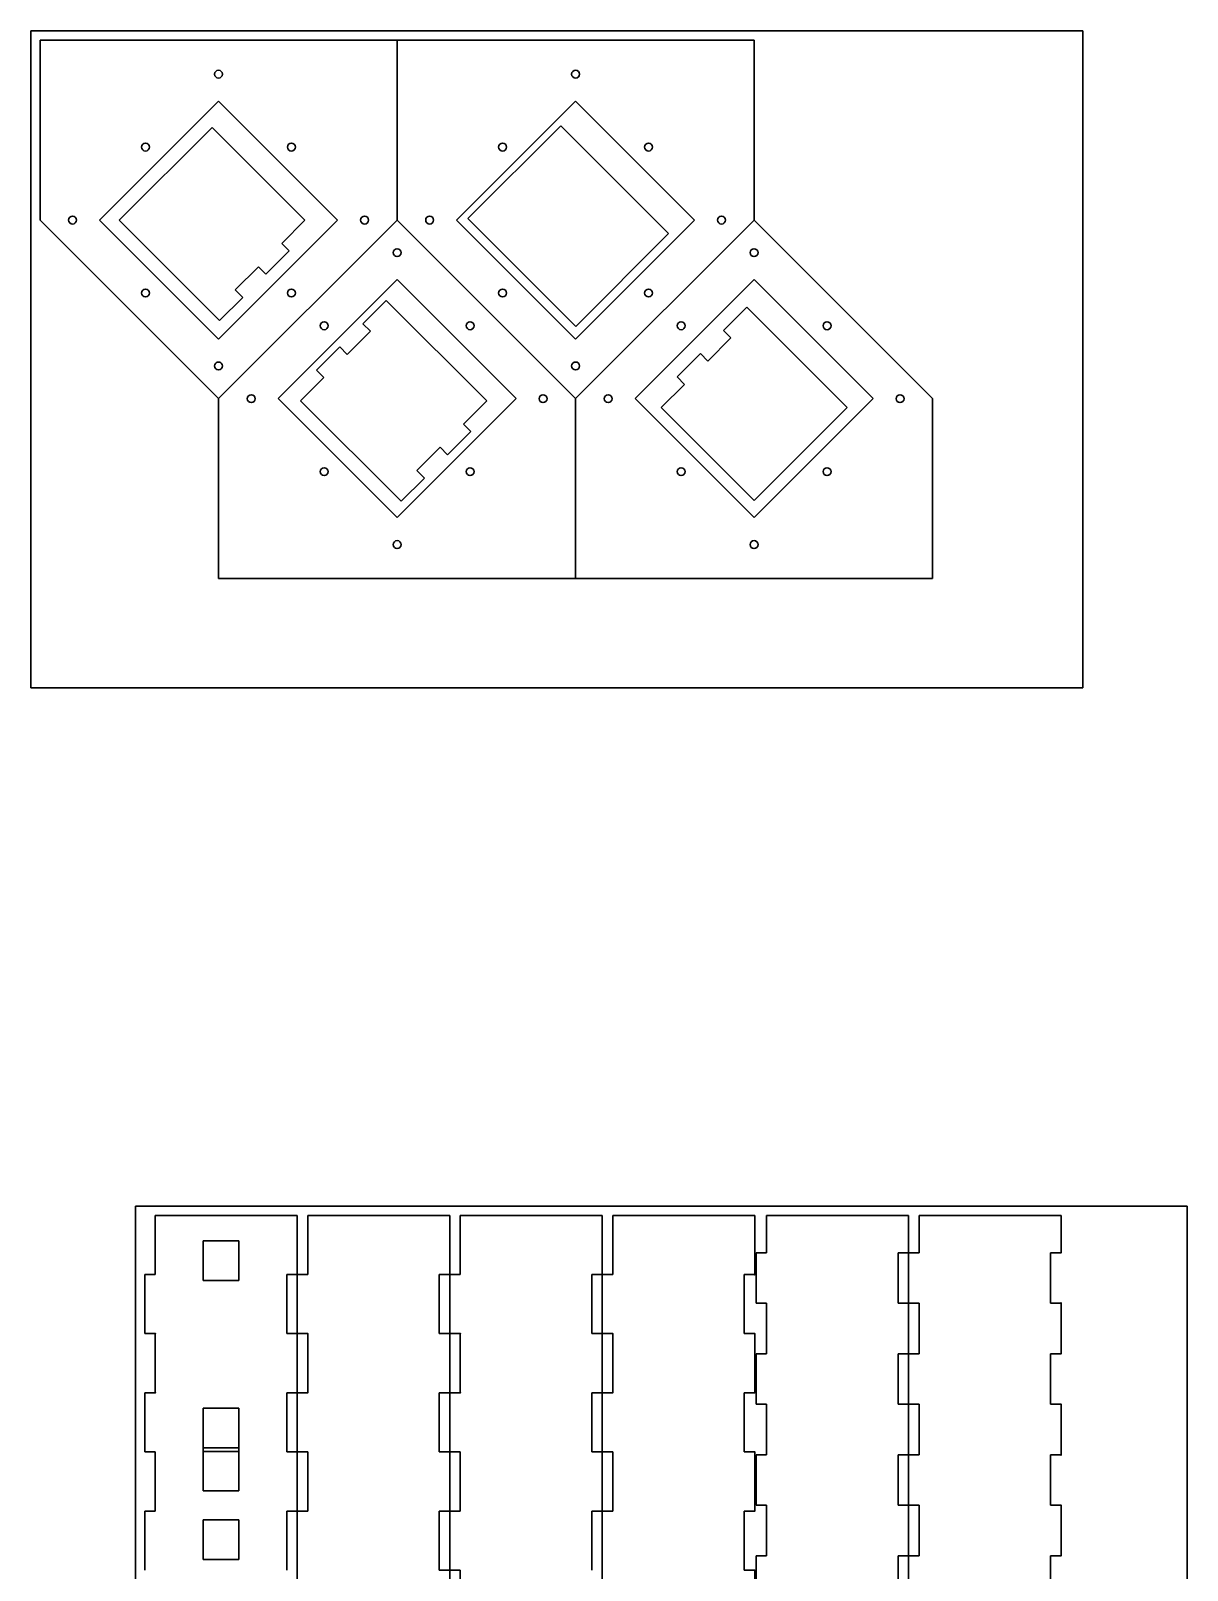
# Model space of a CAD drawing. Header units: millimetres. Extents: x 14254 to 34166, y 4312 to 8625.
# Drawn here: x 30186 to 31065, y 6104 to 7275 of the extents above; entities that cross this region are included whole.
import ezdxf

# ---------------------------------------------------------------- set-up
doc = ezdxf.new("R2010")
doc.units = ezdxf.units.MM
doc.layers.add('Tyk fuldstregslinje (Optegning)', color=7, linetype='Continuous', lineweight=30)

msp = doc.modelspace()

# ---------------------------------------------------------------- linework, layer by layer
at = {"layer": 'Tyk fuldstregslinje (Optegning)'}
for p, q in [((30985.6, 7274.8), (30185.6, 7274.8)), ((30185.6, 7274.8), (30185.6, 6774.8)), ((30985.6, 6774.8), (30985.6, 7274.8)), ((30192.6, 7130.8), (30192.6, 7267.7)), ((30464.2, 7267.7), (30192.6, 7267.7)), ((30464.2, 7130.8), (30464.2, 7267.7)), ((30735.7, 7267.7), (30464.2, 7267.7)), ((30735.7, 7130.8), (30735.7, 7267.7)), ((30237.9, 7130.8), (30328.4, 7221.3)), ((30328.4, 7221.3), (30418.9, 7130.8)), ((30509.4, 7130.8), (30599.9, 7221.3)), ((30599.9, 7221.3), (30690.4, 7130.8)), ((30252.7, 7130.6), (30323.4, 7201.3)), ((30323.4, 7201.3), (30394.1, 7130.6)), ((30588.7, 7202.6), (30518, 7131.9)), ((30670.7, 7120.6), (30588.7, 7202.6)), ((30328.4, 6995), (30192.6, 7130.8)), ((30328.4, 7040.2), (30237.9, 7130.8)), ((30329, 7054.3), (30252.7, 7130.6)), ((30418.9, 7130.8), (30328.4, 7040.2)), ((30464.2, 7130.8), (30328.4, 6995)), ((30394.1, 7130.6), (30376.4, 7112.9)), ((30599.9, 6995), (30464.2, 7130.8)), ((30599.9, 7040.2), (30509.4, 7130.8)), ((30518, 7131.9), (30600, 7049.9)), ((30735.7, 7130.8), (30599.9, 6995)), ((30690.4, 7130.8), (30599.9, 7040.2)), ((30871.4, 6995), (30735.7, 7130.8)), ((30382.1, 7107.3), (30376.4, 7112.9)), ((30600, 7049.9), (30670.7, 7120.6)), ((30364.4, 7089.6), (30382.1, 7107.3)), ((30358.7, 7095.3), (30341.1, 7077.6)), ((30358.7, 7095.3), (30364.4, 7089.6)), ((30346.7, 7071.9), (30341.1, 7077.6)), ((30373.6, 6995), (30464.2, 7085.5)), ((30464.2, 7085.5), (30554.7, 6995)), ((30645.2, 6995), (30735.7, 7085.5)), ((30735.7, 7085.5), (30826.2, 6995)), ((30329, 7054.3), (30346.7, 7071.9)), ((30455.9, 7069.6), (30438.2, 7051.9)), ((30455.9, 7069.6), (30532.3, 6993.2)), ((30730.1, 7064.5), (30712.5, 7046.8)), ((30806.5, 6988.1), (30730.1, 7064.5)), ((30443.9, 7046.3), (30438.2, 7051.9)), ((30426.2, 7028.6), (30443.9, 7046.3)), ((30700.5, 7023.5), (30718.1, 7041.2)), ((30718.1, 7041.2), (30712.5, 7046.8)), ((30420.5, 7034.3), (30402.9, 7016.6)), ((30420.5, 7034.3), (30426.2, 7028.6)), ((30694.8, 7029.2), (30677.1, 7011.5)), ((30694.8, 7029.2), (30700.5, 7023.5)), ((30408.5, 7010.9), (30402.9, 7016.6)), ((30390.8, 6993.2), (30408.5, 7010.9)), ((30665.1, 6988.1), (30682.8, 7005.8)), ((30682.8, 7005.8), (30677.1, 7011.5)), ((30328.4, 6995), (30328.4, 6858)), ((30464.2, 6904.5), (30373.6, 6995)), ((30467.2, 6916.9), (30390.8, 6993.2)), ((30554.7, 6995), (30464.2, 6904.5)), ((30532.3, 6993.2), (30514.6, 6975.6)), ((30599.9, 6995), (30599.9, 6858)), ((30735.7, 6904.5), (30645.2, 6995)), ((30826.2, 6995), (30735.7, 6904.5)), ((30871.4, 6995), (30871.4, 6858)), ((30665.1, 6988.1), (30735.8, 6917.4)), ((30735.8, 6917.4), (30806.5, 6988.1)), ((30502.6, 6952.2), (30520.2, 6969.9)), ((30520.2, 6969.9), (30514.6, 6975.6)), ((30496.9, 6957.9), (30479.2, 6940.2)), ((30496.9, 6957.9), (30502.6, 6952.2)), ((30467.2, 6916.9), (30484.9, 6934.5)), ((30484.9, 6934.5), (30479.2, 6940.2)), ((30328.4, 6858), (30599.9, 6858)), ((30599.9, 6858), (30871.4, 6858)), ((30185.6, 6774.8), (30985.6, 6774.8)), ((31065.1, 6380.7), (30265.1, 6380.7)), ((30265.1, 6380.7), (30265.1, 5880.7)), ((30280.2, 6328.6), (30280.2, 6373.6)), ((30380.2, 6373.6), (30280.2, 6373.6)), ((30280.2, 6373.6), (30280.2, 6328.6)), ((30388.2, 6373.6), (30380.2, 6373.6)), ((30388.2, 6373.6), (30388.2, 5923.6)), ((30396.2, 6373.6), (30396.2, 6328.6)), ((30496.2, 6373.6), (30396.2, 6373.6)), ((30504.2, 6373.6), (30496.2, 6373.6)), ((30504.2, 6373.6), (30504.2, 5923.6)), ((30512.2, 6373.6), (30512.2, 6328.6)), ((30612.2, 6373.6), (30512.2, 6373.6)), ((30620.2, 6373.6), (30612.2, 6373.6)), ((30620.2, 6373.6), (30620.2, 5923.6)), ((30628.2, 6373.6), (30628.2, 6328.6)), ((30728.2, 6373.6), (30628.2, 6373.6)), ((30736.2, 6373.6), (30728.2, 6373.6)), ((30736.2, 6373.6), (30736.2, 6328.6)), ((30745.2, 6345.2), (30745.2, 6373.6)), ((30745.2, 6373.6), (30845.2, 6373.6)), ((30853.2, 6373.6), (30845.2, 6373.6)), ((30853.2, 6373.6), (30853.2, 6345.2)), ((30861.2, 6345.2), (30861.2, 6373.6)), ((30861.2, 6373.6), (30961.2, 6373.6)), ((30969.2, 6373.6), (30961.2, 6373.6)), ((30969.2, 6373.6), (30969.2, 6345.2)), ((31065.1, 5880.7), (31065.1, 6380.7)), ((30316.7, 6324.1), (30316.7, 6354.1)), ((30316.7, 6354.1), (30343.7, 6354.1)), ((30343.7, 6354.1), (30343.7, 6324.1)), ((30737.2, 6345.2), (30737.2, 6306.8)), ((30745.2, 6345.2), (30737.2, 6345.2)), ((30845.2, 6345.2), (30845.2, 6306.8)), ((30853.2, 6345.2), (30845.2, 6345.2)), ((30853.2, 6345.2), (30853.2, 6306.8)), ((30861.2, 6345.2), (30853.2, 6345.2)), ((30961.2, 6345.2), (30961.2, 6306.8)), ((30969.2, 6345.2), (30961.2, 6345.2)), ((30280.2, 6328.6), (30272.2, 6328.6)), ((30272.2, 6283.6), (30272.2, 6328.6)), ((30380.2, 6328.6), (30380.2, 6283.6)), ((30388.2, 6328.6), (30380.2, 6328.6)), ((30396.2, 6328.6), (30388.2, 6328.6)), ((30496.2, 6328.6), (30496.2, 6283.6)), ((30504.2, 6328.6), (30496.2, 6328.6)), ((30512.2, 6328.6), (30504.2, 6328.6)), ((30612.2, 6328.6), (30612.2, 6283.6)), ((30620.2, 6328.6), (30612.2, 6328.6)), ((30628.2, 6328.6), (30620.2, 6328.6)), ((30728.2, 6328.6), (30728.2, 6283.6)), ((30736.2, 6328.6), (30728.2, 6328.6)), ((30343.7, 6324.1), (30316.7, 6324.1)), ((30745.2, 6306.8), (30737.2, 6306.8)), ((30745.2, 6268.3), (30745.2, 6306.8)), ((30853.2, 6306.8), (30845.2, 6306.8)), ((30853.2, 6306.8), (30853.2, 6268.3)), ((30861.2, 6306.8), (30853.2, 6306.8)), ((30861.2, 6268.3), (30861.2, 6306.8)), ((30969.2, 6306.8), (30961.2, 6306.8)), ((30969.2, 6306.8), (30969.2, 6268.3)), ((30280.2, 6283.6), (30272.2, 6283.6)), ((30280.2, 6238.6), (30280.2, 6283.6)), ((30280.2, 6283.6), (30280.2, 6238.6)), ((30388.2, 6283.6), (30380.2, 6283.6)), ((30396.2, 6283.6), (30388.2, 6283.6)), ((30396.2, 6283.6), (30396.2, 6238.6)), ((30504.2, 6283.6), (30496.2, 6283.6)), ((30512.2, 6283.6), (30504.2, 6283.6)), ((30512.2, 6283.6), (30512.2, 6238.6)), ((30620.2, 6283.6), (30612.2, 6283.6)), ((30628.2, 6283.6), (30620.2, 6283.6)), ((30628.2, 6283.6), (30628.2, 6238.6)), ((30736.2, 6283.6), (30728.2, 6283.6)), ((30736.2, 6283.6), (30736.2, 6238.6)), ((30737.2, 6268.3), (30737.2, 6229.9)), ((30745.2, 6268.3), (30737.2, 6268.3)), ((30845.2, 6268.3), (30845.2, 6229.9)), ((30853.2, 6268.3), (30845.2, 6268.3)), ((30853.2, 6268.3), (30853.2, 6229.9)), ((30861.2, 6268.3), (30853.2, 6268.3)), ((30961.2, 6268.3), (30961.2, 6229.9)), ((30969.2, 6268.3), (30961.2, 6268.3)), ((30280.2, 6238.6), (30272.2, 6238.6)), ((30272.2, 6193.6), (30272.2, 6238.6)), ((30380.2, 6238.6), (30380.2, 6193.6)), ((30388.2, 6238.6), (30380.2, 6238.6)), ((30396.2, 6238.6), (30388.2, 6238.6)), ((30496.2, 6238.6), (30496.2, 6193.6)), ((30504.2, 6238.6), (30496.2, 6238.6)), ((30512.2, 6238.6), (30504.2, 6238.6)), ((30612.2, 6238.6), (30612.2, 6193.6)), ((30620.2, 6238.6), (30612.2, 6238.6)), ((30628.2, 6238.6), (30620.2, 6238.6)), ((30728.2, 6238.6), (30728.2, 6193.6)), ((30736.2, 6238.6), (30728.2, 6238.6)), ((30316.7, 6196.8), (30316.7, 6226.8)), ((30316.7, 6226.8), (30343.7, 6226.8)), ((30343.7, 6226.8), (30343.7, 6196.8)), ((30745.2, 6229.9), (30737.2, 6229.9)), ((30745.2, 6191.4), (30745.2, 6229.9)), ((30853.2, 6229.9), (30845.2, 6229.9)), ((30853.2, 6229.9), (30853.2, 6191.4)), ((30861.2, 6229.9), (30853.2, 6229.9)), ((30861.2, 6191.4), (30861.2, 6229.9)), ((30969.2, 6229.9), (30961.2, 6229.9)), ((30969.2, 6229.9), (30969.2, 6191.4)), ((30316.7, 6163.9), (30316.7, 6196.8)), ((30343.7, 6196.8), (30316.7, 6196.8)), ((30343.7, 6196.8), (30343.7, 6163.9)), ((30280.2, 6193.6), (30272.2, 6193.6)), ((30280.2, 6148.6), (30280.2, 6193.6)), ((30280.2, 6193.6), (30280.2, 6148.6)), ((30316.7, 6193.9), (30343.7, 6193.9)), ((30388.2, 6193.6), (30380.2, 6193.6)), ((30396.2, 6193.6), (30388.2, 6193.6)), ((30396.2, 6193.6), (30396.2, 6148.6)), ((30504.2, 6193.6), (30496.2, 6193.6)), ((30512.2, 6193.6), (30504.2, 6193.6)), ((30512.2, 6193.6), (30512.2, 6148.6)), ((30620.2, 6193.6), (30612.2, 6193.6)), ((30628.2, 6193.6), (30620.2, 6193.6)), ((30628.2, 6193.6), (30628.2, 6148.6)), ((30736.2, 6193.6), (30728.2, 6193.6)), ((30736.2, 6193.6), (30736.2, 6148.6)), ((30737.2, 6191.4), (30737.2, 6153)), ((30745.2, 6191.4), (30737.2, 6191.4)), ((30845.2, 6191.4), (30845.2, 6153)), ((30853.2, 6191.4), (30845.2, 6191.4)), ((30853.2, 6191.4), (30853.2, 6153)), ((30861.2, 6191.4), (30853.2, 6191.4)), ((30961.2, 6191.4), (30961.2, 6153)), ((30969.2, 6191.4), (30961.2, 6191.4)), ((30343.7, 6163.9), (30316.7, 6163.9)), ((30280.2, 6148.6), (30272.2, 6148.6)), ((30272.2, 6103.6), (30272.2, 6148.6)), ((30380.2, 6148.6), (30380.2, 6103.6)), ((30388.2, 6148.6), (30380.2, 6148.6)), ((30396.2, 6148.6), (30388.2, 6148.6)), ((30496.2, 6148.6), (30496.2, 6103.6)), ((30504.2, 6148.6), (30496.2, 6148.6)), ((30512.2, 6148.6), (30504.2, 6148.6)), ((30612.2, 6148.6), (30612.2, 6103.6)), ((30620.2, 6148.6), (30612.2, 6148.6)), ((30628.2, 6148.6), (30620.2, 6148.6)), ((30728.2, 6148.6), (30728.2, 6103.6)), ((30736.2, 6148.6), (30728.2, 6148.6)), ((30745.2, 6153), (30737.2, 6153)), ((30745.2, 6114.6), (30745.2, 6153)), ((30853.2, 6153), (30845.2, 6153)), ((30853.2, 6153), (30853.2, 6114.6)), ((30861.2, 6153), (30853.2, 6153)), ((30861.2, 6114.6), (30861.2, 6153)), ((30969.2, 6153), (30961.2, 6153)), ((30969.2, 6153), (30969.2, 6114.6)), ((30316.7, 6111.9), (30316.7, 6141.9)), ((30316.7, 6141.9), (30343.7, 6141.9)), ((30343.7, 6141.9), (30343.7, 6111.9)), ((30737.2, 6114.6), (30737.2, 6076.1)), ((30745.2, 6114.6), (30737.2, 6114.6)), ((30845.2, 6114.6), (30845.2, 6076.1)), ((30853.2, 6114.6), (30845.2, 6114.6)), ((30853.2, 6114.6), (30853.2, 6076.1)), ((30861.2, 6114.6), (30853.2, 6114.6)), ((30961.2, 6114.6), (30961.2, 6076.1)), ((30969.2, 6114.6), (30961.2, 6114.6)), ((30343.7, 6111.9), (30316.7, 6111.9)), ((30504.2, 6103.6), (30496.2, 6103.6)), ((30512.2, 6103.6), (30504.2, 6103.6)), ((30512.2, 6103.6), (30512.2, 6058.6)), ((30736.2, 6103.6), (30728.2, 6103.6)), ((30736.2, 6103.6), (30736.2, 6058.6))]:
    msp.add_line(p, q, dxfattribs=at)
for centre in [(30328.3, 7241.8), (30599.9, 7241.8), (30272.8, 7186.3), (30383.8, 7186.3), (30544.4, 7186.3), (30655.4, 7186.3), (30217.3, 7130.8), (30439.4, 7130.8), (30488.9, 7130.8), (30710.9, 7130.8), (30464.2, 7106), (30735.7, 7106), (30272.8, 7075.3), (30383.8, 7075.3), (30544.4, 7075.3), (30655.4, 7075.3), (30408.7, 7050.4), (30519.7, 7050.4), (30680.2, 7050.4), (30791.2, 7050.4), (30328.3, 7019.8), (30599.9, 7019.8), (30353.2, 6994.9), (30575.2, 6994.9), (30624.7, 6994.9), (30846.7, 6994.9), (30408.7, 6939.4), (30519.7, 6939.4), (30680.2, 6939.4), (30791.2, 6939.4), (30464.2, 6883.9), (30735.7, 6883.9)]:
    msp.add_circle(centre, 3, dxfattribs=at)
for p in [(30853.2, 6345.2), (30969.2, 6345.2), (30388.2, 6328.6), (30504.2, 6328.6), (30620.2, 6328.6), (30736.2, 6328.6), (30853.2, 6306.8), (30969.2, 6306.8), (30280.2, 6283.6), (30388.2, 6283.6), (30396.2, 6283.6), (30504.2, 6283.6), (30512.2, 6283.6), (30620.2, 6283.6), (30628.2, 6283.6), (30736.2, 6283.6), (30853.2, 6268.3), (30969.2, 6268.3), (30280.2, 6238.6), (30388.2, 6238.6), (30396.2, 6238.6), (30504.2, 6238.6), (30512.2, 6238.6), (30620.2, 6238.6), (30628.2, 6238.6), (30736.2, 6238.6), (30853.2, 6229.9), (30969.2, 6229.9), (30388.2, 6193.6), (30504.2, 6193.6), (30620.2, 6193.6), (30736.2, 6193.6), (30853.2, 6191.4), (30969.2, 6191.4), (30388.2, 6148.6), (30504.2, 6148.6), (30620.2, 6148.6), (30736.2, 6148.6), (30853.2, 6153), (30969.2, 6153), (30853.2, 6114.6), (30969.2, 6114.6), (30504.2, 6103.6), (30736.2, 6103.6)]:
    msp.add_point(p, dxfattribs=at)

doc.saveas('drawing.dxf')
